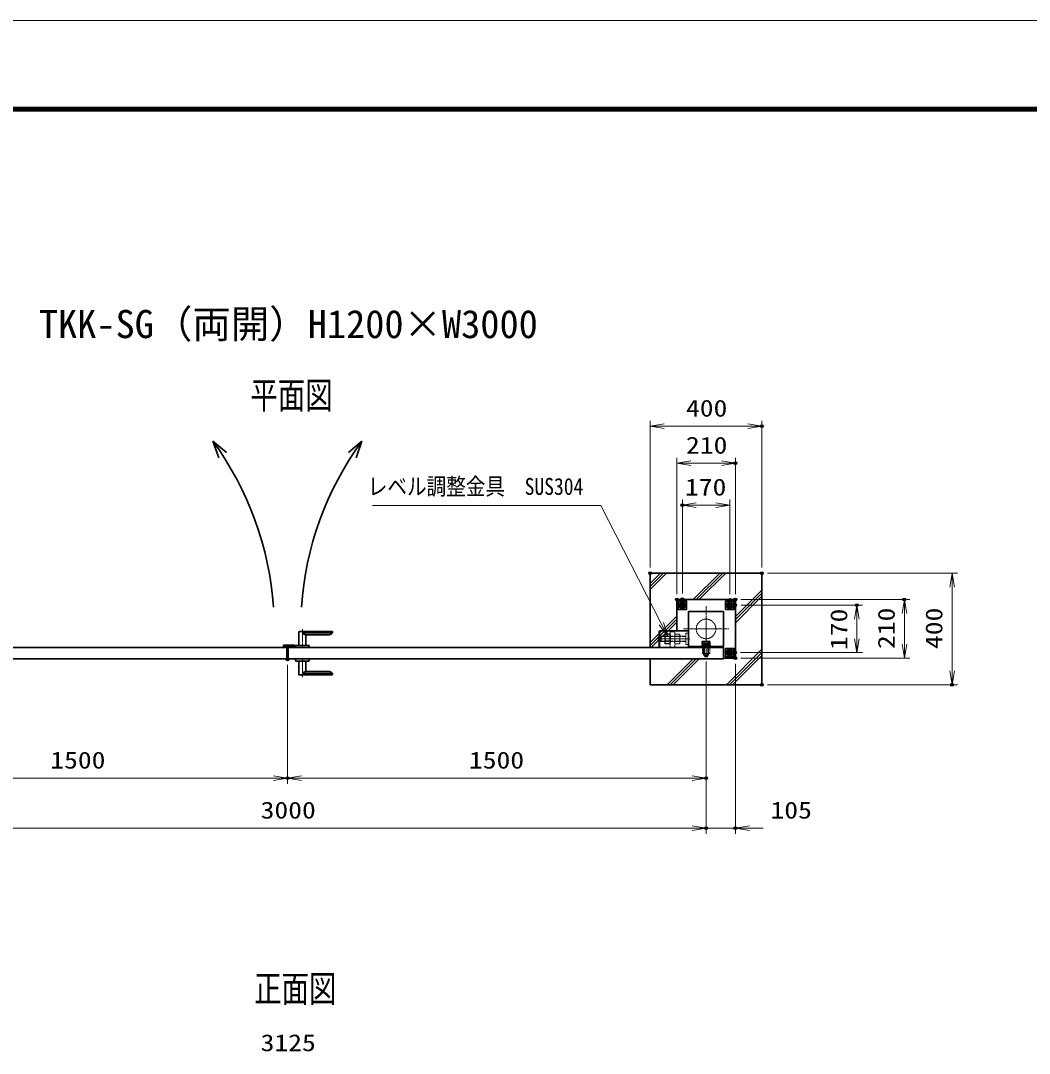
# Model space of a CAD drawing. Units: millimetres at full size. Extents: x -5940 to 5940, y -4200 to 4200.
# Drawn here: x -2650 to 964, y 500 to 4200 of the extents above; entities that cross this region are included whole.
import ezdxf
from ezdxf.enums import TextEntityAlignment as Align

# ---------------------------------------------------------------- set-up
doc = ezdxf.new("R2010")
doc.units = ezdxf.units.MM
doc.header["$LTSCALE"] = 20
doc.header["$PDMODE"] = 32
doc.header["$PDSIZE"] = 10
for name, pattern in [('DASHED', [7.5, 6, -1.5]), ('USER1', [18, 12, -1.5, 3, -1.5]), ('USER2', [9, 6, -0.75, 1.5, -0.75]), ('USER3', [3.75, 3, -0.75])]:
    doc.linetypes.add(name, pattern=pattern)
for name, color, linetype, lineweight in [('0-0_D-TTL', 7, 'Continuous', 18), ('0-1_外形線', 7, 'Continuous', 35), ('0-2_隠れ線', 140, 'DASHED', 18), ('0-3_軸線', 200, 'USER1', 15), ('0-5_細線', 2, 'Continuous', 35), ('0-6_寸法線', 4, 'Continuous', 18), ('0-7_0', 7, 'Continuous', 18), ('0-9_ねじ', 253, 'Continuous', 18), ('0-A_AM_0N', 7, 'Continuous', 50), ('0-B_AM_4N', 4, 'Continuous', 25), ('0-C_AM_7N', 6, 'USER2', 18), ('0-D_AM_3N', 140, 'USER3', 25), ('0-F_ハッチング', 253, 'Continuous', 13)]:
    doc.layers.add(name, color=color, linetype=linetype, lineweight=lineweight)
doc.layers.add('0-8_Defpoints', color=7, linetype='Continuous')
doc.layers.add('0-E_文字', color=254, linetype='Continuous')
doc.styles.add('ＭＳ ゴシック', font='')
doc.styles.get('ＭＳ ゴシック').set_extended_font_data('MS Gothic')

# ---------------------------------------------------------------- blocks, each defined once
blk = doc.blocks.new('_Open')
at = {"layer": '0-7_0'}
blk.add_line((-20, 3.333), (0, 0), dxfattribs=at)
blk.add_lwpolyline([(-20, -3.333), (0, 0), (-20, 0)], dxfattribs=at)
blk = doc.blocks.new('fffafafa')
at = {"layer": '0-1_外形線'}
for p, q in [((-240, 0), (-240, 980)), ((-220, 1000), (2140, 1000)), ((2160, 900), (0, 900)), ((240, 760), (1917.5, 760)), ((240, 760), (240, 0)), ((2160, 900), (2160, 980)), ((-474, 0), (474, 0)), ((-480, -160), (-480, -6)), ((-480, -160), (480, -160)), ((480, -160), (480, -6))]:
    blk.add_line(p, q, dxfattribs=at)
for centre, radius, start, end in [((-220, 980), 20, 90, 180), ((242.5, 1040), 280, 209.99736, 269.48969), ((1917.5, 1040), 280, 270, 330.00262), ((2140, 980), 20, 0, 90), ((-474, -6), 6, 90, 180), ((474, -6), 6, 0, 90)]:
    blk.add_arc(centre, radius, start, end, dxfattribs=at)
at = {"layer": '0-3_軸線'}
blk.add_line((0, -160), (0, 1155.1), dxfattribs=at)
blk = doc.blocks.new('PROFSP004L9486')
at = {"layer": '0-1_外形線'}
for p, q in [((-16, 138.6), (-178.6, 138.6)), ((62, 160), (62, 0)), ((62, -160), (62, 0)), ((780, 160), (780, 0)), ((780, -160), (780, 0)), ((-16, -138.6), (-178.6, -138.6))]:
    blk.add_line(p, q, dxfattribs=at)
for points in [[(-200, 0), (-200, 240), (-178.6, 277.1), (-16, 277.1), (-16, 0)], [(-200, 0), (-200, -240), (-178.6, -277.1), (-16, -277.1), (-16, 0)], [(-16, 225), (0, 225), (0, 0)], [(-16, -225), (0, -225), (0, 0)], [(12, 160), (780, 160), (800, 140), (800, 0)], [(12, -160), (780, -160), (800, -140), (800, 0)]]:
    blk.add_lwpolyline(points, dxfattribs=at)
for centre, radius, start, end in [((-77.3, 207.8), 122.7, 145.61587, 214.38413), ((258.6, 0), 458.6, 162.41211, 197.58789), ((12, 172), 12, 180, 270), ((-77.3, -207.8), 122.7, 145.61587, 214.38413), ((12, -172), 12, 90, 180)]:
    blk.add_arc(centre, radius, start, end, dxfattribs=at)
at = {"layer": '0-3_軸線'}
blk.add_line((-240, 0), (840, 0), dxfattribs=at)
at = {"layer": '0-9_ねじ'}
for p, q in [((62, 140), (12, 160)), ((62, 140), (800, 140)), ((62, -140), (12, -160)), ((62, -140), (800, -140))]:
    blk.add_line(p, q, dxfattribs=at)
blk = doc.blocks.new('PROFSP004KSH16')
at = {"layer": '0-1_外形線'}
for p, q in [((0, 186), (0, 0)), ((0, 13.2), (99.4, 26.5)), ((0, -186), (0, 0)), ((0, -13.2), (99.4, 0)), ((11.4, 268), (11.4, 14.8)), ((88, 268), (88, 25)), ((99.4, 186), (99.4, 0)), ((99.4, -186), (99.4, 0)), ((11.4, -268), (11.4, -11.7)), ((88, -268), (88, -1.5))]:
    blk.add_line(p, q, dxfattribs=at)
for points in [[(49.7, 268), (11.4, 268), (3.4, 260), (0, 186)], [(99.4, 186), (96, 260), (88, 268), (49.7, 268)], [(49.7, -268), (11.4, -268), (3.4, -260), (0, -186)], [(99.4, -186), (96, -260), (88, -268), (49.7, -268)]]:
    blk.add_lwpolyline(points, dxfattribs=at)
blk = doc.blocks.new('PROFSP004K8916')
at = {"layer": '0-1_外形線'}
blk.add_lwpolyline([(0, -300), (60, -300), (60, 300), (0, 300)], close=True, dxfattribs=at)
blk = doc.blocks.new('U13')
at = {"layer": '0-A_AM_0N'}
blk.add_lwpolyline([(-1880, 1596.1), (-1700, 1492.2), (-1520, 1596.1), (-1520, 1803.9), (-1700, 1907.8), (-1880, 1803.9)], close=True, dxfattribs=at)
for radius in [180, 101.1]:
    blk.add_circle((-1700, 1700), radius, dxfattribs=at)
at = {"layer": '0-B_AM_4N'}
blk.add_arc((-1700, 1700), 120, 260, 170, dxfattribs=at)
at = {"layer": '0-C_AM_7N'}
for p, q in [((-1928.6, 1700), (-1471.4, 1700)), ((-1700, 1928.6), (-1700, 1471.4))]:
    blk.add_line(p, q, dxfattribs=at)
blk = doc.blocks.new('U14')
at = {"layer": '0-A_AM_0N'}
blk.add_lwpolyline([(1520, 1596.1), (1700, 1492.2), (1880, 1596.1), (1880, 1803.9), (1700, 1907.8), (1520, 1803.9)], close=True, dxfattribs=at)
for radius in [180, 101.1]:
    blk.add_circle((1700, 1700), radius, dxfattribs=at)
at = {"layer": '0-B_AM_4N'}
blk.add_arc((1700, 1700), 120, 260, 170, dxfattribs=at)
at = {"layer": '0-C_AM_7N'}
for p, q in [((1471.4, 1700), (1928.6, 1700)), ((1700, 1928.6), (1700, 1471.4))]:
    blk.add_line(p, q, dxfattribs=at)
blk = doc.blocks.new('U15')
at = {"layer": '0-A_AM_0N'}
blk.add_lwpolyline([(1520, -1803.9), (1700, -1907.8), (1880, -1803.9), (1880, -1596.1), (1700, -1492.2), (1520, -1596.1)], close=True, dxfattribs=at)
for radius in [180, 101.1]:
    blk.add_circle((1700, -1700), radius, dxfattribs=at)
at = {"layer": '0-B_AM_4N'}
blk.add_arc((1700, -1700), 120, 260, 170, dxfattribs=at)
at = {"layer": '0-C_AM_7N'}
for p, q in [((1700, -1471.4), (1700, -1928.6)), ((1471.4, -1700), (1928.6, -1700))]:
    blk.add_line(p, q, dxfattribs=at)
blk = doc.blocks.new('A$C349E2BCA')
at = {"layer": '0-1_外形線'}
for p, q in [((1355.1, 581.1), (-744.9, 581.1)), ((-744.9, 581.1), (-744.9, -588.9)), ((-714.9, -618.9), (1355.1, -618.9))]:
    blk.add_line(p, q, dxfattribs=at)
blk.add_lwpolyline([(1355.1, -618.9), (1355.1, 581.1), (-744.9, 581.1)], dxfattribs=at)
blk.add_arc((-714.9, -588.9), 30, 180, 270, dxfattribs=at)
at = {"layer": '0-2_隠れ線'}
for p, q in [((-714.9, 581.1), (-714.9, -588.9)), ((-714.9, -588.9), (1355.1, -588.9))]:
    blk.add_line(p, q, dxfattribs=at)
blk = doc.blocks.new('U16')
at = {"layer": '0-D_AM_3N'}
for p, q in [((-1673.2, 346.5), (-1700, 300)), ((-1700, 300), (-1700, -300)), ((-1346.8, 346.5), (-1673.2, 346.5)), ((-1346.8, 173.3), (-1673.2, 173.3)), ((-1346.8, 346.5), (-1320, 300)), ((-1320, 300), (-1320, -300)), ((-1673.2, -346.5), (-1700, -300)), ((-1346.8, -173.3), (-1673.2, -173.3)), ((-1346.8, -346.5), (-1673.2, -346.5)), ((-1346.8, -346.5), (-1320, -300))]:
    blk.add_line(p, q, dxfattribs=at)
for centre, radius, start, end in [((-1546.8, 259.9), 153.2, 154.43847, 214.43847), ((-1127.6, 0), 572.4, 162.38303, 197.61697), ((-1473.2, 259.9), 153.2, 325.56153, 25.56153), ((-1892.4, 0), 572.4, 342.38303, 17.61697), ((-1546.8, -259.9), 153.2, 145.56153, 205.56153), ((-1473.2, -259.9), 153.2, 334.43847, 34.43847)]:
    blk.add_arc(centre, radius, start, end, dxfattribs=at)
blk = doc.blocks.new('U17')
at = {"layer": '0-2_隠れ線', "linetype": 'USER3'}
for p, q in [((-973.2, 346.5), (-1000, 300)), ((-1000, 300), (-1000, -300)), ((-646.8, 346.5), (-973.2, 346.5)), ((-646.8, 173.3), (-973.2, 173.3)), ((-646.8, 346.5), (-620, 300)), ((-620, 300), (-620, -300)), ((-973.2, -346.5), (-1000, -300)), ((-646.8, -173.3), (-973.2, -173.3)), ((-646.8, -346.5), (-973.2, -346.5)), ((-646.8, -346.5), (-620, -300))]:
    blk.add_line(p, q, dxfattribs=at)
for centre, radius, start, end in [((-846.8, 259.9), 153.2, 154.43847, 214.43847), ((-427.6, 0), 572.4, 162.38303, 197.61697), ((-773.2, 259.9), 153.2, 325.56153, 25.56153), ((-1192.4, 0), 572.4, 342.38303, 17.61697), ((-846.8, -259.9), 153.2, 145.56153, 205.56153), ((-773.2, -259.9), 153.2, 334.43847, 34.43847)]:
    blk.add_arc(centre, radius, start, end, dxfattribs=at)
blk = doc.blocks.new('dgdgagagd')
at = {"layer": '0-2_隠れ線'}
for p, q in [((-1975, 200), (-2000, 175)), ((-200, 175), (-2000, 175)), ((-2000, 175), (-2000, 0)), ((-1975, 200), (-1975, 0)), ((-200, 200), (-1975, 200)), ((-1975, -200), (-1975, 0)), ((-1320, 500), (-1320, -630)), ((-1320, 500), (-1000, 500)), ((-1000, 500), (-1000, -630)), ((-200, 400), (-200, -400)), ((0, 400), (-200, 400)), ((-200, -175), (-2000, -175)), ((-200, -400), (0, -400))]:
    blk.add_line(p, q, dxfattribs=at)
blk.add_lwpolyline([(-200, -200), (-1975, -200), (-2000, -175), (-2000, 0)], dxfattribs=at)
at = {"layer": '0-3_軸線'}
blk.add_line((89.7, 0), (-2340.3, 0), dxfattribs=at)
at = {"layer": '0-2_隠れ線'}
blk.add_blockref('U17', (0, 0), dxfattribs=at)
at = {"layer": '0-D_AM_3N'}
blk.add_blockref('U16', (0, 0), dxfattribs=at)
blk = doc.blocks.new('fffjgkkhk')
at = {"layer": '0-1_外形線'}
for p, q in [((2100, 2100), (-2100, 2100)), ((-2100, 2100), (-2100, -140)), ((1250, 1250), (-1250, 1250)), ((-1250, 1250), (-1250, -1250)), ((1250, -1250), (1250, 1250)), ((-1250, -1250), (1250, -1250)), ((-360, -1340), (-360, -1250)), ((360, -1340), (360, -1250))]:
    blk.add_line(p, q, dxfattribs=at)
for points in [[(-2000, 1400), (-1400, 1400), (-1400, 2000), (-2000, 2000)], [(1400, 1400), (2000, 1400), (2000, 2000), (1400, 2000)], [(1400, -2000), (2000, -2000), (2000, -1400), (1400, -1400)]]:
    blk.add_lwpolyline(points, close=True, dxfattribs=at)
blk.add_lwpolyline([(2100, 2100), (2100, -2100), (1250, -2100)], dxfattribs=at)
at = {"layer": '0-2_隠れ線'}
for p, q in [((-160, -1750), (-160, -1250)), ((-120, -1750), (-120, -1250)), ((120, -1750), (120, -1250)), ((160, -1750), (160, -1250)), ((260, -1750), (260, -1340))]:
    blk.add_line(p, q, dxfattribs=at)
blk.add_lwpolyline([(260, -1750), (-260, -1750), (-260, -1340)], dxfattribs=at)
for centre, radius in [((-1700, 1700), 250), ((1700, 1700), 250), ((0, 0), 700), ((1700, -1700), 250)]:
    blk.add_circle(centre, radius, dxfattribs=at)
at = {"layer": '0-3_軸線'}
for p, q in [((0, 1642.4), (0, -1642.4)), ((-1623.7, 0), (1623.7, 0))]:
    blk.add_line(p, q, dxfattribs=at)
at = {"layer": '0-1_外形線'}
blk.add_blockref('dgdgagagd', (-1250, -710), dxfattribs=at)
at = {"layer": '0-1_外形線', "xscale": -1, "rotation": 180}
blk.add_blockref('A$C349E2BCA', (-2605.1, -758.9), dxfattribs=at)
at = {"layer": '0-7_0'}
for name, p, rotation in [('PROFSP004K8916', (0, -1250), 90), ('PROFSP004L9486', (0, -1090.6), 270), ('PROFSP004KSH16', (0, -1190), 90)]:
    blk.add_blockref(name, p, dxfattribs=dict(at, rotation=rotation))
at = {"layer": '0-A_AM_0N'}
for name in ['U13', 'U14', 'U15']:
    blk.add_blockref(name, (0, 0), dxfattribs=at)
blk = doc.blocks.new('S32')
at = {"layer": '0-6_寸法線'}
for points in [[(-14352301, 58556158.5), (-14335949.8, 58556158.5), (-14331612.3, 58547692.2), (-14331156.4, 58546802.2)], [(-14331760.7, 58547616.2), (-14331156.4, 58546802.2), (-14331464, 58547768.2)]]:
    blk.add_lwpolyline(points, dxfattribs=at)
at = {"layer": '0-6_寸法線', "color": 254, "style": 'ＭＳ ゴシック', "width": 0.85}
blk.add_text('レベル調整金具\u3000SUS304', height=1212, dxfattribs=at).set_placement((-14352646.6, 58556555.4), align=Align.BOTTOM_LEFT)

msp = doc.modelspace()

# ---------------------------------------------------------------- linework, layer by layer
at = {"layer": '0-0_D-TTL'}
for points in [[(-5940, -4200), (5940, -4200), (5940, 4200), (-5940, 4200)], [(-5558.14, 3889.71), (5558.14, 3889.71), (5558.14, -3888.86), (-5558.14, -3888.86)], [(-5554.61, 3886.18), (5554.61, 3886.18), (5554.61, -3885.32), (-5554.61, -3885.32)], [(-5551.07, 3882.64), (5551.07, 3882.64), (5551.07, -3881.79), (-5551.07, -3881.79)], [(-5547.54, 3879.11), (5547.54, 3879.11), (5547.54, -3878.25), (-5547.54, -3878.25)], [(-5544, 3875.57), (5544, 3875.57), (5544, -3874.71), (-5544, -3874.71)]]:
    msp.add_lwpolyline(points, close=True, dxfattribs=at)
at = {"layer": '0-1_外形線'}
msp.add_lwpolyline([(-394.04, 1953.36), (-394.04, 2220.36), (5.96, 2220.36), (5.96, 1820.36), (-394.04, 1820.36), (-394.04, 1913.36)], dxfattribs=at)
for points in [[(-1669.54, 1957.86), (-1707.54, 1957.86), (-1707.54, 1962.36), (-1669.54, 1962.36)], [(-1696.54, 1953.36), (-3256.54, 1953.36), (-3256.54, 1913.36), (-1696.54, 1913.36)], [(-1691.54, 1953.36), (-131.54, 1953.36), (-131.54, 1913.36), (-1691.54, 1913.36)], [(-1669.54, 1957.86), (-1688.54, 1957.86), (-1688.54, 1953.36), (-1669.54, 1953.36)]]:
    msp.add_lwpolyline(points, close=True, dxfattribs=at)
at = {"layer": '0-3_軸線'}
msp.add_line((-1694.04, 1955.36), (-1694.04, 1911.36), dxfattribs=at)
at = {"layer": '0-5_細線'}
for p, q in [((-1960.84, 2693.42), (-1912.78, 2652.16)), ((-1960.84, 2693.42), (-1939.85, 2633.65)), ((-1427.24, 2693.42), (-1475.3, 2652.16)), ((-1427.24, 2693.42), (-1448.22, 2633.65))]:
    msp.add_line(p, q, dxfattribs=at)
msp.add_lwpolyline([(-1692.54, 1957.86), (-1707.54, 1957.86), (-1707.54, 1954.86), (-1692.54, 1954.86)], close=True, dxfattribs=at)
for centre, start, end in [((-2884.19, 2020.36), 3.88395, 36.0897), ((-503.88, 2020.36), 143.9103, 176.11605)]:
    msp.add_arc(centre, 1142.63, start, end, dxfattribs=at)
at = {"layer": '0-6_寸法線'}
for p, q in [((-394.04, 2240.36), (-394.04, 2766.57)), ((-394.04, 2746.57), (5.96, 2746.57)), ((5.96, 2240.36), (5.96, 2766.57)), ((-299.04, 2145.36), (-299.04, 2633.85)), ((-89.04, 2145.36), (-89.04, 2633.85)), ((-299.04, 2613.85), (-89.04, 2613.85)), ((-279.04, 2146.98), (-279.04, 2483.85)), ((-109.04, 2144.81), (-109.04, 2483.85)), ((-109.04, 2463.85), (-279.04, 2463.85)), ((25.96, 2220.36), (707.1, 2220.36)), ((687.1, 2220.36), (687.1, 1820.36)), ((-69.04, 2125.36), (536.38, 2125.36)), ((516.38, 1915.36), (516.38, 2125.36)), ((-69.59, 2105.36), (366.38, 2105.36)), ((346.38, 1935.36), (346.38, 2105.36)), ((-70.55, 1935.36), (366.38, 1935.36)), ((-1694.04, 1891.36), (-1694.04, 1465.45)), ((-1694.04, 1891.36), (-1694.04, 1465.45)), ((-194.04, 1903.83), (-194.04, 1465.45)), ((-194.04, 1903.83), (-194.04, 1286.29)), ((-194.04, 1903.83), (-194.04, 1286.29)), ((-89.04, 1895.36), (-89.04, 1286.29)), ((-69.04, 1915.36), (536.38, 1915.36)), ((25.96, 1820.36), (707.1, 1820.36)), ((-3194.04, 1485.45), (-1694.04, 1485.45)), ((-1694.04, 1485.45), (-194.04, 1485.45)), ((-3194.04, 1306.29), (-194.04, 1306.29)), ((-244.04, 1306.29), (-294.04, 1306.29)), ((-194.04, 1306.29), (-89.04, 1306.29)), ((-39.04, 1306.29), (10.96, 1306.29))]:
    msp.add_line(p, q, dxfattribs=at)
at = {"layer": '0-8_Defpoints'}
for p in [(5.96, 2746.57), (-89.04, 2613.85), (-279.04, 2463.85), (-394.04, 2220.36), (5.96, 2220.36), (5.96, 2220.36), (-299.04, 2125.36), (-279.04, 2126.98), (-109.04, 2124.81), (-89.59, 2105.36), (-89.04, 2125.36), (-89.04, 2125.36), (346.38, 2105.36), (516.38, 2125.36), (-194.04, 1923.83), (-90.55, 1935.36), (-1694.04, 1911.36), (-89.04, 1915.36), (-89.04, 1915.36), (5.96, 1820.36), (687.1, 1820.36), (-1694.04, 1485.45), (-194.04, 1485.45), (-194.04, 1306.29), (-89.04, 1306.29)]:
    msp.add_point(p, dxfattribs=at)
at = {"layer": '0-F_ハッチング'}
for p, q in [((-394.04, 2183.73), (-357.41, 2220.36)), ((-394.04, 2172.86), (-346.54, 2220.36)), ((-394.04, 2161.98), (-335.66, 2220.36)), ((-240.28, 2125.36), (-145.28, 2220.36)), ((-229.4, 2125.36), (-134.4, 2220.36)), ((-218.53, 2125.36), (-123.53, 2220.36)), ((-89.04, 2064.47), (5.96, 2159.47)), ((-89.04, 2053.59), (5.96, 2148.59)), ((-89.04, 2042.72), (5.96, 2137.72)), ((-394.04, 1971.6), (-299.04, 2066.6)), ((-394.04, 1960.73), (-299.04, 2055.73)), ((-390.53, 1953.36), (-299.04, 2044.85)), ((-121.02, 1820.36), (5.96, 1947.34)), ((-110.14, 1820.36), (5.96, 1936.46)), ((-99.27, 1820.36), (5.96, 1925.59)), ((-333.15, 1820.36), (-240.15, 1913.36)), ((-322.27, 1820.36), (-229.27, 1913.36)), ((-311.4, 1820.36), (-218.4, 1913.36))]:
    msp.add_line(p, q, dxfattribs=at)

# ---------------------------------------------------------------- block references
at = {"layer": '0-1_外形線', "xscale": 0.05, "yscale": 0.05}
for name, p in [('fffjgkkhk', (-194.04, 2020.36)), ('fffafafa', (-1640.54, 1961.36))]:
    msp.add_blockref(name, p, dxfattribs=at)
at = {"layer": '0-1_外形線', "xscale": -0.05, "yscale": 0.05, "rotation": 180}
msp.add_blockref('fffafafa', (-1640.54, 1905.36), dxfattribs=at)
at = {"layer": '0-6_寸法線', "xscale": 2.5, "yscale": 2.5}
for p, rotation in [((-394.04, 2746.57), 180), ((-299.04, 2613.85), 180), ((-279.04, 2463.85), 180), ((687.1, 2220.36), 90), ((516.38, 2125.36), 90), ((346.38, 2105.36), 90), ((346.38, 1935.36), 270), ((516.38, 1915.36), 270), ((687.1, 1820.36), 270), ((-1694.04, 1485.45), 180), ((-89.04, 1306.29), 180)]:
    msp.add_blockref('_Open', p, dxfattribs=dict(at, rotation=rotation))
at = {"layer": '0-6_寸法線'}
for name, p, xscale, yscale in [('_Open', (5.96, 2746.57), 2.5, 2.5), ('_Open', (-89.04, 2613.85), 2.5, 2.5), ('S32', (716226.25, -2925345.27), 0.05, 0.05), ('_Open', (-109.04, 2463.85), 2.5, 2.5), ('_Open', (-1694.04, 1485.45), 2.5, 2.5), ('_Open', (-194.04, 1485.45), 2.5, 2.5), ('_Open', (-194.04, 1306.29), 2.5, 2.5), ('_Open', (-194.04, 1306.29), 2.5, 2.5)]:
    msp.add_blockref(name, p, dxfattribs=dict(at, xscale=xscale, yscale=yscale))

# ---------------------------------------------------------------- texts
at = {"layer": '0-6_寸法線', "color": 254, "style": 'ＭＳ ゴシック', "width": 1.2}
for s, p in [('400', (-266.04, 2762.91)), ('210', (-266.04, 2630.19)), ('170', (-269.64, 2480.19)), ('1500', (-2543.64, 1501.79)), ('1500', (-1043.64, 1501.79)), ('3000', (-1790.04, 1322.63)), ('105', (36.79, 1322.63)), ('3125', (-1790.04, 489.12))]:
    msp.add_text(s, height=60.56, dxfattribs=at).set_placement(p, align=Align.BOTTOM_LEFT)
for s, p in [('170', (330.04, 1944.76)), ('210', (500.04, 1948.36)), ('400', (670.76, 1948.36))]:
    msp.add_text(s, height=60.56, rotation=90, dxfattribs=at).set_placement(p, align=Align.BOTTOM_LEFT)
at = {"layer": '0-E_文字', "style": 'ＭＳ ゴシック'}
msp.add_text('TKK-SG（両開）H1200×W3000', height=101, dxfattribs=at).set_placement((-2584.56, 3032.16), align=Align.BOTTOM_LEFT)
at = {"layer": '0-E_文字', "style": 'ＭＳ ゴシック', "width": 0.75}
for s, p in [('平面図', (-1826.65, 2780.57)), ('正面図', (-1813.43, 654.01))]:
    msp.add_text(s, height=96.19, dxfattribs=at).set_placement(p, align=Align.BOTTOM_LEFT)

doc.saveas('drawing.dxf')
